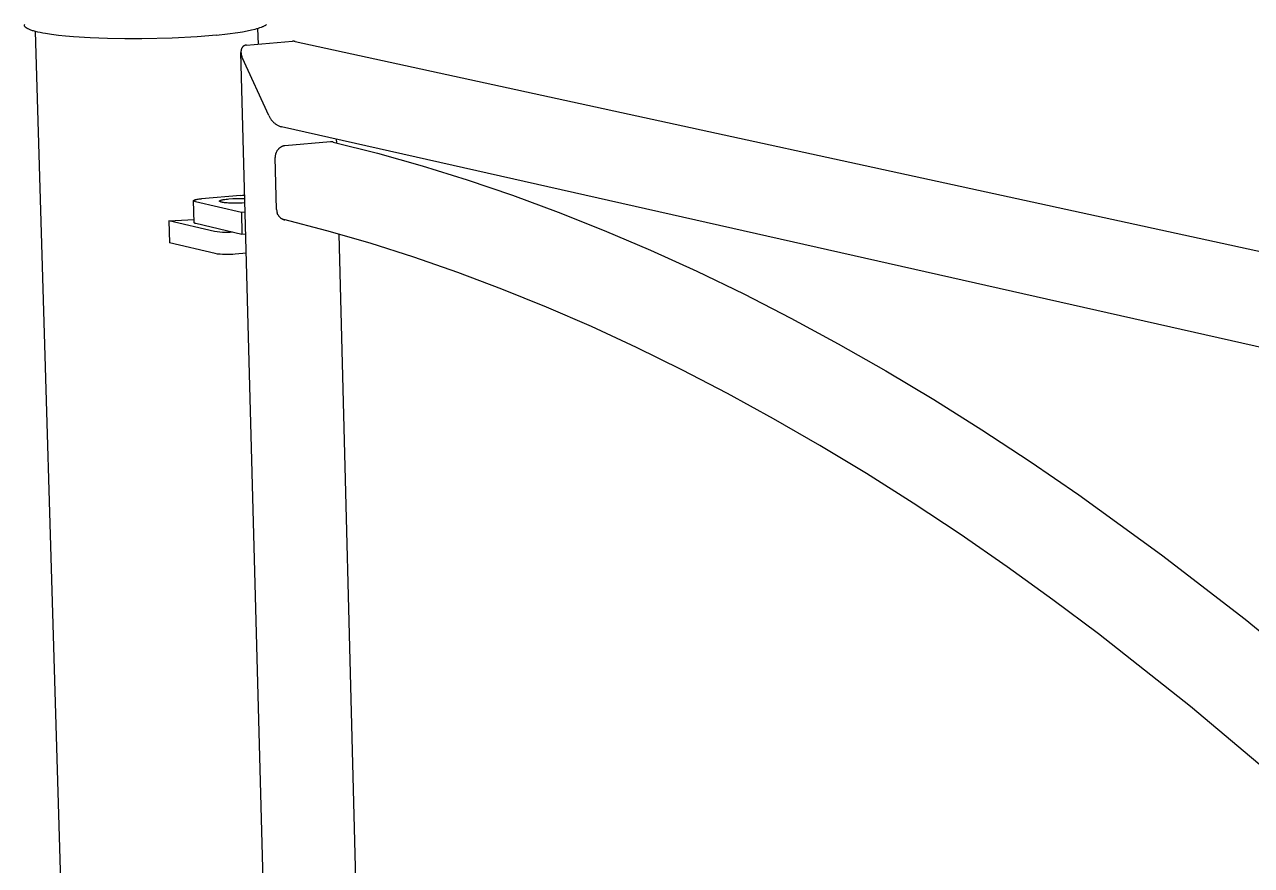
# Model space of a CAD drawing. Header units: millimetres. Extents: x -1576 to 3664, y -445 to 3215.
# Drawn here: x -698.4 to -462.6, y 878.5 to 1040 of the extents above; entities that cross this region are included whole.
import ezdxf

# ---------------------------------------------------------------- set-up
doc = ezdxf.new("R2010")
doc.units = ezdxf.units.MM
doc.header["$MEASUREMENT"] = 0
doc.layers.add('Utwórz2D linie widoczne', color=7, linetype='Continuous', true_color=0x000000)

msp = doc.modelspace()

# ---------------------------------------------------------------- linework, layer by layer
at = {"layer": 'Utwórz2D linie widoczne'}
for p, q in [((-698.39, 1039.94), (-698.38, 1039.97)), ((-698.39, 1039.92), (-698.39, 1039.94)), ((-698.38, 1039.97), (-698.37, 1040)), ((-652.02, 1039.91), (-651.98, 1039.94)), ((-651.98, 1039.94), (-651.94, 1039.96)), ((-651.94, 1039.96), (-651.91, 1039.98)), ((-651.91, 1039.98), (-651.88, 1040.01)), ((-698.4, 1039.89), (-698.39, 1039.92)), ((-698.4, 1039.86), (-698.4, 1039.89)), ((-698.4, 1039.83), (-698.4, 1039.86)), ((-698.4, 1039.8), (-698.4, 1039.83)), ((-698.39, 1039.78), (-698.4, 1039.8)), ((-698.39, 1039.75), (-698.39, 1039.78)), ((-698.38, 1039.72), (-698.39, 1039.75)), ((-698.37, 1039.69), (-698.38, 1039.72)), ((-698.35, 1039.66), (-698.37, 1039.69)), ((-698.34, 1039.64), (-698.35, 1039.66)), ((-698.32, 1039.61), (-698.34, 1039.64)), ((-698.3, 1039.58), (-698.32, 1039.61)), ((-698.28, 1039.55), (-698.3, 1039.58)), ((-698.25, 1039.52), (-698.28, 1039.55)), ((-698.22, 1039.49), (-698.25, 1039.52)), ((-698.19, 1039.47), (-698.22, 1039.49)), ((-698.16, 1039.44), (-698.19, 1039.47)), ((-698.13, 1039.41), (-698.16, 1039.44)), ((-698.09, 1039.38), (-698.13, 1039.41)), ((-698.05, 1039.35), (-698.09, 1039.38)), ((-698.01, 1039.32), (-698.05, 1039.35)), ((-697.97, 1039.3), (-698.01, 1039.32)), ((-697.92, 1039.27), (-697.97, 1039.3)), ((-697.87, 1039.24), (-697.92, 1039.27)), ((-697.82, 1039.21), (-697.87, 1039.24)), ((-697.77, 1039.18), (-697.82, 1039.21)), ((-697.71, 1039.16), (-697.77, 1039.18)), ((-697.59, 1039.1), (-697.71, 1039.16)), ((-697.46, 1039.04), (-697.59, 1039.1)), ((-697.33, 1038.99), (-697.46, 1039.04)), ((-697.18, 1038.93), (-697.33, 1038.99)), ((-697.02, 1038.88), (-697.18, 1038.93)), ((-696.85, 1038.82), (-697.02, 1038.88)), ((-696.67, 1038.77), (-696.85, 1038.82)), ((-696.29, 1038.66), (-696.67, 1038.77)), ((-679.07, 457.48), (-696.29, 1038.67)), ((-695.86, 1038.56), (-696.29, 1038.66)), ((-695.4, 1038.46), (-695.86, 1038.56)), ((-694.9, 1038.36), (-695.4, 1038.46)), ((-694.37, 1038.26), (-694.9, 1038.36)), ((-693.2, 1038.08), (-694.37, 1038.26)), ((-691.9, 1037.92), (-693.2, 1038.08)), ((-690.5, 1037.77), (-691.9, 1037.92)), ((-689, 1037.64), (-690.5, 1037.77)), ((-685.81, 1037.43), (-689, 1037.64)), ((-665.24, 1037.65), (-670.02, 1037.38)), ((-661.52, 1037.96), (-665.24, 1037.65)), ((-661.52, 1037.96), (-659.4, 1038.2)), ((-659.4, 1038.2), (-657.4, 1038.48)), ((-657.4, 1038.48), (-656.48, 1038.63)), ((-656.48, 1038.63), (-655.61, 1038.79)), ((-655.61, 1038.79), (-654.81, 1038.96)), ((-654.81, 1038.96), (-654.09, 1039.14)), ((-654.09, 1039.14), (-653.75, 1039.23)), ((-653.75, 1039.23), (-653.44, 1039.32)), ((-653.6, 1039.27), (-653.52, 1036.25)), ((-653.44, 1039.32), (-653.15, 1039.41)), ((-653.15, 1039.41), (-652.88, 1039.5)), ((-652.88, 1039.5), (-652.76, 1039.55)), ((-652.76, 1039.55), (-652.64, 1039.6)), ((-652.64, 1039.6), (-652.53, 1039.65)), ((-652.53, 1039.65), (-652.42, 1039.69)), ((-652.42, 1039.69), (-652.32, 1039.74)), ((-652.32, 1039.74), (-652.23, 1039.79)), ((-652.23, 1039.79), (-652.14, 1039.84)), ((-652.14, 1039.84), (-652.06, 1039.89)), ((-652.06, 1039.89), (-652.02, 1039.91)), ((-682.47, 1037.3), (-685.81, 1037.43)), ((-679.12, 1037.24), (-682.47, 1037.3)), ((-675.87, 1037.24), (-679.12, 1037.24)), ((-670.02, 1037.38), (-675.87, 1037.24)), ((-656.74, 1035.22), (-656.75, 1035.17)), ((-656.73, 1035.27), (-656.74, 1035.22)), ((-656.71, 1035.31), (-656.73, 1035.27)), ((-656.7, 1035.33), (-656.71, 1035.31)), ((-656.69, 1035.38), (-656.7, 1035.36)), ((-656.7, 1035.36), (-656.7, 1035.33)), ((-656.68, 1035.4), (-656.69, 1035.38)), ((-656.67, 1035.42), (-656.68, 1035.4)), ((-656.66, 1035.44), (-656.67, 1035.42)), ((-656.65, 1035.46), (-656.66, 1035.44)), ((-656.64, 1035.48), (-656.65, 1035.46)), ((-656.63, 1035.5), (-656.64, 1035.48)), ((-656.62, 1035.52), (-656.63, 1035.5)), ((-656.6, 1035.54), (-656.62, 1035.52)), ((-656.59, 1035.56), (-656.6, 1035.54)), ((-656.58, 1035.58), (-656.59, 1035.56)), ((-656.57, 1035.6), (-656.58, 1035.58)), ((-656.55, 1035.62), (-656.57, 1035.6)), ((-656.54, 1035.63), (-656.55, 1035.62)), ((-656.53, 1035.65), (-656.54, 1035.63)), ((-656.51, 1035.67), (-656.53, 1035.65)), ((-656.5, 1035.68), (-656.51, 1035.67)), ((-656.49, 1035.7), (-656.5, 1035.68)), ((-656.47, 1035.72), (-656.49, 1035.7)), ((-656.46, 1035.73), (-656.47, 1035.72)), ((-656.44, 1035.75), (-656.46, 1035.73)), ((-656.43, 1035.76), (-656.44, 1035.75)), ((-656.41, 1035.78), (-656.43, 1035.76)), ((-656.39, 1035.79), (-656.41, 1035.78)), ((-656.38, 1035.81), (-656.39, 1035.79)), ((-656.36, 1035.82), (-656.38, 1035.81)), ((-656.35, 1035.83), (-656.36, 1035.82)), ((-656.33, 1035.84), (-656.35, 1035.83)), ((-656.31, 1035.86), (-656.33, 1035.84)), ((-656.3, 1035.87), (-656.31, 1035.86)), ((-656.28, 1035.88), (-656.3, 1035.87)), ((-656.26, 1035.89), (-656.28, 1035.88)), ((-656.24, 1035.9), (-656.26, 1035.89)), ((-656.22, 1035.91), (-656.24, 1035.9)), ((-656.21, 1035.92), (-656.22, 1035.91)), ((-656.19, 1035.93), (-656.21, 1035.92)), ((-656.17, 1035.94), (-656.19, 1035.93)), ((-656.15, 1035.95), (-656.17, 1035.94)), ((-656.13, 1035.96), (-656.15, 1035.95)), ((-656.11, 1035.97), (-656.13, 1035.96)), ((-656.09, 1035.98), (-656.11, 1035.97)), ((-656.07, 1035.99), (-656.09, 1035.98)), ((-656.06, 1035.99), (-656.07, 1035.99)), ((-656.04, 1036), (-656.06, 1035.99)), ((-656.02, 1036.01), (-656.04, 1036)), ((-656, 1036.01), (-656.02, 1036.01)), ((-655.96, 1036.02), (-656, 1036.01)), ((-655.92, 1036.03), (-655.96, 1036.02)), ((-655.88, 1036.04), (-655.92, 1036.03)), ((-655.84, 1036.05), (-655.88, 1036.04)), ((-655.79, 1036.06), (-655.84, 1036.05)), ((-655.75, 1036.06), (-655.79, 1036.06)), ((-655.71, 1036.07), (-655.75, 1036.06)), ((-655.71, 1036.07), (-646.92, 1036.79)), ((-646.86, 1036.79), (-646.92, 1036.79)), ((-646.8, 1036.79), (-646.86, 1036.79)), ((-646.74, 1036.79), (-646.8, 1036.79)), ((-646.69, 1036.79), (-646.74, 1036.79)), ((-646.63, 1036.78), (-646.69, 1036.79)), ((-646.57, 1036.78), (-646.63, 1036.78)), ((-646.51, 1036.77), (-646.57, 1036.78)), ((-646.46, 1036.76), (-646.51, 1036.77)), ((-646.4, 1036.75), (-646.46, 1036.76)), ((-646.4, 1036.75), (-12.13, 898.75)), ((-656.79, 1034.97), (-656.8, 1034.92)), ((-656.8, 1034.92), (-656.8, 1034.87)), ((-656.8, 1034.87), (-656.8, 1034.82)), ((-656.8, 1034.82), (-656.8, 1034.76)), ((-656.8, 1034.76), (-656.8, 1034.71)), ((-656.8, 1034.71), (-656.8, 1034.65)), ((-641.68, 474.88), (-656.8, 1034.65)), ((-656.8, 1034.65), (-656.8, 1034.6)), ((-656.8, 1034.6), (-656.79, 1034.54)), ((-656.78, 1035.02), (-656.79, 1034.97)), ((-656.79, 1034.54), (-656.79, 1034.49)), ((-656.79, 1034.49), (-656.78, 1034.43)), ((-656.77, 1035.12), (-656.78, 1035.07)), ((-656.78, 1035.07), (-656.78, 1035.02)), ((-656.78, 1034.43), (-656.77, 1034.38)), ((-656.75, 1035.17), (-656.77, 1035.12)), ((-656.77, 1034.38), (-656.76, 1034.32)), ((-656.76, 1034.32), (-656.75, 1034.26)), ((-656.75, 1034.26), (-656.74, 1034.21)), ((-656.74, 1034.21), (-656.73, 1034.15)), ((-656.73, 1034.15), (-656.71, 1034.1)), ((-656.71, 1034.1), (-656.7, 1034.04)), ((-656.7, 1034.04), (-656.68, 1033.98)), ((-656.68, 1033.98), (-656.66, 1033.93)), ((-656.66, 1033.93), (-656.65, 1033.87)), ((-656.65, 1033.87), (-656.61, 1033.76)), ((-656.61, 1033.76), (-656.56, 1033.66)), ((-656.56, 1033.66), (-656.52, 1033.55)), ((-651.45, 1022.51), (-656.52, 1033.55)), ((-651.45, 1022.51), (-651.4, 1022.39)), ((-651.4, 1022.39), (-651.34, 1022.27)), ((-651.34, 1022.27), (-651.27, 1022.15)), ((-651.27, 1022.15), (-651.2, 1022.04)), ((-651.2, 1022.04), (-651.13, 1021.93)), ((-651.13, 1021.93), (-651.05, 1021.82)), ((-651.05, 1021.82), (-650.97, 1021.71)), ((-650.97, 1021.71), (-650.89, 1021.6)), ((-650.89, 1021.6), (-650.8, 1021.5)), ((-650.8, 1021.5), (-650.71, 1021.4)), ((-650.71, 1021.4), (-650.62, 1021.3)), ((-650.62, 1021.3), (-650.52, 1021.21)), ((-650.52, 1021.21), (-650.42, 1021.12)), ((-650.42, 1021.12), (-650.32, 1021.04)), ((-650.32, 1021.04), (-650.21, 1020.95)), ((-650.21, 1020.95), (-650.1, 1020.88)), ((-650.1, 1020.88), (-649.99, 1020.8)), ((-649.99, 1020.8), (-649.88, 1020.73)), ((-649.88, 1020.73), (-649.76, 1020.66)), ((-649.76, 1020.66), (-649.64, 1020.6)), ((-649.64, 1020.6), (-649.52, 1020.54)), ((-649.52, 1020.54), (-649.4, 1020.49)), ((-649.4, 1020.49), (-649.27, 1020.44)), ((-649.27, 1020.44), (-649.15, 1020.39)), ((-649.15, 1020.39), (-649.02, 1020.35)), ((-26.62, 880.24), (-649.02, 1020.35)), ((-649.28, 1016.36), (-649.34, 1016.32)), ((-649.22, 1016.4), (-649.28, 1016.36)), ((-649.15, 1016.44), (-649.22, 1016.4)), ((-649.09, 1016.48), (-649.15, 1016.44)), ((-649.02, 1016.52), (-649.09, 1016.48)), ((-648.96, 1016.55), (-649.02, 1016.52)), ((-648.89, 1016.58), (-648.96, 1016.55)), ((-648.82, 1016.61), (-648.89, 1016.58)), ((-648.75, 1016.63), (-648.82, 1016.61)), ((-648.68, 1016.66), (-648.75, 1016.63)), ((-648.6, 1016.68), (-648.68, 1016.66)), ((-648.53, 1016.69), (-648.6, 1016.68)), ((-648.46, 1016.71), (-648.53, 1016.69)), ((-648.38, 1016.72), (-648.46, 1016.71)), ((-639.58, 1017.47), (-648.38, 1016.72)), ((-639.53, 1017.47), (-639.58, 1017.47)), ((-639.48, 1017.48), (-639.53, 1017.47)), ((-639.43, 1017.48), (-639.48, 1017.48)), ((-639.38, 1017.48), (-639.43, 1017.48)), ((-639.32, 1017.47), (-639.38, 1017.48)), ((-639.27, 1017.47), (-639.32, 1017.47)), ((-639.22, 1017.46), (-639.27, 1017.47)), ((-639.17, 1017.45), (-639.22, 1017.46)), ((-639.12, 1017.44), (-639.17, 1017.45)), ((-639.06, 1017.43), (-639.12, 1017.44)), ((-639.06, 1017.43), (-630.54, 1015.28)), ((-638.48, 1017.97), (-638.46, 1017.29)), ((-650.21, 1014.72), (-650.22, 1014.65)), ((-650.22, 1014.65), (-650.22, 1014.58)), ((-650.22, 1014.58), (-650.22, 1014.5)), ((-650.22, 1014.5), (-650.22, 1014.43)), ((-649.95, 1004.46), (-650.22, 1014.43)), ((-650.2, 1014.87), (-650.21, 1014.8)), ((-650.21, 1014.8), (-650.21, 1014.72)), ((-650.19, 1014.95), (-650.2, 1014.87)), ((-650.17, 1015.02), (-650.19, 1014.95)), ((-650.16, 1015.09), (-650.17, 1015.02)), ((-650.14, 1015.17), (-650.16, 1015.09)), ((-650.11, 1015.24), (-650.14, 1015.17)), ((-650.09, 1015.31), (-650.11, 1015.24)), ((-650.06, 1015.38), (-650.09, 1015.31)), ((-650.03, 1015.45), (-650.06, 1015.38)), ((-650, 1015.52), (-650.03, 1015.45)), ((-649.97, 1015.58), (-650, 1015.52)), ((-649.93, 1015.65), (-649.97, 1015.58)), ((-649.9, 1015.71), (-649.93, 1015.65)), ((-649.85, 1015.78), (-649.9, 1015.71)), ((-649.81, 1015.84), (-649.85, 1015.78)), ((-649.77, 1015.9), (-649.81, 1015.84)), ((-649.72, 1015.96), (-649.77, 1015.9)), ((-649.67, 1016.01), (-649.72, 1015.96)), ((-649.62, 1016.07), (-649.67, 1016.01)), ((-649.57, 1016.12), (-649.62, 1016.07)), ((-649.51, 1016.18), (-649.57, 1016.12)), ((-649.46, 1016.23), (-649.51, 1016.18)), ((-649.4, 1016.27), (-649.46, 1016.23)), ((-649.34, 1016.32), (-649.4, 1016.27)), ((-630.54, 1015.28), (-621.95, 1012.86)), ((-621.95, 1012.86), (-613.3, 1010.18)), ((-613.3, 1010.18), (-604.59, 1007.22)), ((-656.91, 1007.18), (-664.41, 1006.54)), ((-656.91, 1007.18), (-656.49, 1007.22)), ((-656.49, 1007.22), (-656.06, 1007.24)), ((-604.59, 1007.22), (-595.82, 1003.98)), ((-665.9, 1006.2), (-665.9, 1006.21)), ((-665.9, 1006.21), (-665.9, 1006.21)), ((-665.9, 1006.21), (-665.89, 1006.21)), ((-665.9, 1006.19), (-665.9, 1006.2)), ((-665.9, 1006.2), (-665.9, 1006.2)), ((-665.9, 1006.2), (-665.9, 1006.2)), ((-665.9, 1006.2), (-665.9, 1006.2)), ((-665.9, 1006.18), (-665.9, 1006.19)), ((-665.9, 1006.19), (-665.9, 1006.19)), ((-665.9, 1006.19), (-665.9, 1006.19)), ((-665.9, 1006.19), (-665.9, 1006.19)), ((-665.9, 1006.17), (-665.9, 1006.18)), ((-665.9, 1006.18), (-665.9, 1006.18)), ((-665.9, 1006.18), (-665.9, 1006.18)), ((-665.9, 1006.18), (-665.9, 1006.18)), ((-665.9, 1006.18), (-665.9, 1006.18)), ((-665.79, 1001.94), (-665.9, 1006.17)), ((-665.9, 1006.16), (-665.9, 1006.17)), ((-665.9, 1006.17), (-665.9, 1006.17)), ((-665.9, 1006.17), (-665.9, 1006.17)), ((-665.9, 1006.17), (-665.9, 1006.17)), ((-665.9, 1006.15), (-665.9, 1006.16)), ((-665.9, 1006.16), (-665.9, 1006.16)), ((-665.9, 1006.16), (-665.9, 1006.16)), ((-665.9, 1006.16), (-665.9, 1006.16)), ((-665.89, 1006.15), (-665.9, 1006.15)), ((-665.9, 1006.15), (-665.9, 1006.15)), ((-665.9, 1006.15), (-665.9, 1006.15)), ((-665.89, 1006.22), (-665.88, 1006.23)), ((-665.89, 1006.21), (-665.89, 1006.22)), ((-665.89, 1006.22), (-665.89, 1006.22)), ((-665.89, 1006.22), (-665.89, 1006.22)), ((-665.89, 1006.22), (-665.89, 1006.22)), ((-665.89, 1006.21), (-665.89, 1006.21)), ((-665.89, 1006.14), (-665.89, 1006.15)), ((-665.88, 1006.14), (-665.89, 1006.14)), ((-665.89, 1006.14), (-665.89, 1006.14)), ((-665.89, 1006.14), (-665.89, 1006.14)), ((-665.89, 1006.14), (-665.89, 1006.14)), ((-665.88, 1006.23), (-665.87, 1006.24)), ((-665.88, 1006.23), (-665.88, 1006.23)), ((-665.88, 1006.23), (-665.88, 1006.23)), ((-665.88, 1006.23), (-665.88, 1006.23)), ((-665.88, 1006.13), (-665.88, 1006.14)), ((-665.87, 1006.12), (-665.88, 1006.13)), ((-665.88, 1006.13), (-665.88, 1006.13)), ((-665.88, 1006.13), (-665.88, 1006.13)), ((-665.88, 1006.13), (-665.88, 1006.13)), ((-665.87, 1006.24), (-665.87, 1006.24)), ((-665.87, 1006.24), (-665.87, 1006.24)), ((-665.87, 1006.24), (-665.86, 1006.24)), ((-665.86, 1006.12), (-665.87, 1006.12)), ((-665.87, 1006.12), (-665.87, 1006.12)), ((-665.87, 1006.12), (-665.87, 1006.12)), ((-665.86, 1006.24), (-665.86, 1006.25)), ((-665.86, 1006.25), (-665.85, 1006.25)), ((-665.86, 1006.11), (-665.86, 1006.12)), ((-665.85, 1006.11), (-665.86, 1006.11)), ((-665.86, 1006.11), (-665.86, 1006.11)), ((-665.85, 1006.25), (-665.85, 1006.26)), ((-665.85, 1006.26), (-665.84, 1006.26)), ((-665.85, 1006.1), (-665.85, 1006.11)), ((-665.84, 1006.1), (-665.85, 1006.1)), ((-665.84, 1006.26), (-665.83, 1006.27)), ((-665.83, 1006.09), (-665.84, 1006.1)), ((-665.83, 1006.27), (-665.82, 1006.27)), ((-665.82, 1006.09), (-665.83, 1006.09)), ((-665.82, 1006.27), (-665.81, 1006.28)), ((-665.81, 1006.09), (-665.82, 1006.09)), ((-665.81, 1006.28), (-665.8, 1006.29)), ((-665.81, 1006.28), (-665.81, 1006.28)), ((-665.81, 1006.08), (-665.81, 1006.09)), ((-665.8, 1006.08), (-665.81, 1006.08)), ((-665.8, 1006.29), (-665.79, 1006.29)), ((-665.79, 1006.07), (-665.8, 1006.08)), ((-665.79, 1006.29), (-665.76, 1006.3)), ((-665.77, 1006.06), (-665.79, 1006.07)), ((-665.75, 1006.06), (-665.77, 1006.06)), ((-665.76, 1006.3), (-665.74, 1006.31)), ((-665.72, 1006.05), (-665.75, 1006.06)), ((-665.74, 1006.31), (-665.71, 1006.32)), ((-665.7, 1006.04), (-665.72, 1006.05)), ((-665.71, 1006.32), (-665.69, 1006.33)), ((-665.67, 1006.03), (-665.7, 1006.04)), ((-665.69, 1006.33), (-665.66, 1006.34)), ((-665.62, 1006.02), (-665.67, 1006.03)), ((-665.66, 1006.34), (-665.63, 1006.35)), ((-665.63, 1006.35), (-665.56, 1006.37)), ((-665.56, 1006), (-665.62, 1006.02)), ((-665.56, 1006.37), (-665.49, 1006.38)), ((-665.56, 1006), (-656.73, 1003.94)), ((-665.49, 1006.38), (-665.41, 1006.4)), ((-665.41, 1006.4), (-665.33, 1006.42)), ((-665.33, 1006.42), (-665.24, 1006.43)), ((-665.24, 1006.43), (-665.05, 1006.46)), ((-665.05, 1006.46), (-664.84, 1006.49)), ((-664.84, 1006.49), (-664.63, 1006.51)), ((-664.63, 1006.51), (-664.41, 1006.54)), ((-660.91, 1006.11), (-660.91, 1006.12)), ((-660.91, 1006.12), (-660.9, 1006.12)), ((-660.91, 1006.1), (-660.91, 1006.11)), ((-660.91, 1006.11), (-660.91, 1006.11)), ((-660.91, 1006.11), (-660.91, 1006.11)), ((-660.91, 1006.11), (-660.91, 1006.11)), ((-660.91, 1006.09), (-660.91, 1006.1)), ((-660.91, 1006.1), (-660.91, 1006.1)), ((-660.91, 1006.1), (-660.91, 1006.1)), ((-660.91, 1006.08), (-660.91, 1006.09)), ((-660.91, 1006.09), (-660.91, 1006.09)), ((-660.91, 1006.09), (-660.91, 1006.09)), ((-660.91, 1006.09), (-660.91, 1006.09)), ((-660.91, 1006.07), (-660.91, 1006.08)), ((-660.91, 1006.08), (-660.91, 1006.08)), ((-660.91, 1006.08), (-660.91, 1006.08)), ((-660.91, 1006.06), (-660.91, 1006.07)), ((-660.91, 1006.07), (-660.91, 1006.07)), ((-660.91, 1006.07), (-660.91, 1006.07)), ((-660.91, 1006.07), (-660.91, 1006.07)), ((-660.91, 1006.05), (-660.91, 1006.06)), ((-660.91, 1006.06), (-660.91, 1006.06)), ((-660.91, 1006.06), (-660.91, 1006.06)), ((-660.9, 1006.05), (-660.91, 1006.05)), ((-660.9, 1006.12), (-660.9, 1006.13)), ((-660.9, 1006.13), (-660.9, 1006.13)), ((-660.9, 1006.13), (-660.9, 1006.13)), ((-660.9, 1006.13), (-660.89, 1006.13)), ((-660.9, 1006.12), (-660.9, 1006.12)), ((-660.9, 1006.04), (-660.9, 1006.05)), ((-660.9, 1006.05), (-660.9, 1006.05)), ((-660.9, 1006.05), (-660.9, 1006.05)), ((-660.89, 1006.04), (-660.9, 1006.04)), ((-660.9, 1006.04), (-660.9, 1006.04)), ((-660.89, 1006.14), (-660.88, 1006.15)), ((-660.89, 1006.13), (-660.89, 1006.14)), ((-660.89, 1006.14), (-660.89, 1006.14)), ((-660.89, 1006.14), (-660.89, 1006.14)), ((-660.89, 1006.03), (-660.89, 1006.04)), ((-660.88, 1006.03), (-660.89, 1006.03)), ((-660.89, 1006.03), (-660.89, 1006.03)), ((-660.89, 1006.03), (-660.89, 1006.03)), ((-660.88, 1006.15), (-660.87, 1006.16)), ((-660.88, 1006.15), (-660.88, 1006.15)), ((-660.88, 1006.15), (-660.88, 1006.15)), ((-660.88, 1006.02), (-660.88, 1006.03)), ((-660.87, 1006.02), (-660.88, 1006.02)), ((-660.88, 1006.02), (-660.88, 1006.02)), ((-660.88, 1006.02), (-660.88, 1006.02)), ((-660.87, 1006.16), (-660.87, 1006.16)), ((-660.87, 1006.16), (-660.87, 1006.16)), ((-660.87, 1006.16), (-660.86, 1006.16)), ((-660.87, 1006.01), (-660.87, 1006.02)), ((-660.86, 1006.01), (-660.87, 1006.01)), ((-660.87, 1006.01), (-660.87, 1006.01)), ((-660.86, 1006.17), (-660.85, 1006.18)), ((-660.86, 1006.16), (-660.86, 1006.17)), ((-660.85, 1006), (-660.86, 1006.01)), ((-660.86, 1006.01), (-660.86, 1006.01)), ((-660.85, 1006.18), (-660.84, 1006.18)), ((-660.84, 1005.99), (-660.85, 1006)), ((-660.84, 1006.18), (-660.83, 1006.19)), ((-660.83, 1005.99), (-660.84, 1005.99)), ((-660.83, 1006.19), (-660.82, 1006.19)), ((-660.82, 1005.98), (-660.83, 1005.99)), ((-660.82, 1006.19), (-660.81, 1006.2)), ((-660.81, 1005.97), (-660.82, 1005.98)), ((-660.82, 1005.98), (-660.82, 1005.98)), ((-660.81, 1006.2), (-660.8, 1006.2)), ((-660.79, 1005.97), (-660.81, 1005.97)), ((-660.8, 1006.2), (-660.79, 1006.21)), ((-660.79, 1006.21), (-660.77, 1006.22)), ((-660.78, 1005.96), (-660.79, 1005.97)), ((-660.77, 1005.96), (-660.78, 1005.96)), ((-660.77, 1006.22), (-660.75, 1006.23)), ((-660.75, 1005.95), (-660.77, 1005.96)), ((-660.75, 1006.23), (-660.72, 1006.24)), ((-660.72, 1005.94), (-660.75, 1005.95)), ((-660.72, 1006.24), (-660.69, 1006.25)), ((-660.7, 1005.93), (-660.72, 1005.94)), ((-660.67, 1005.92), (-660.7, 1005.93)), ((-660.69, 1006.25), (-660.66, 1006.26)), ((-660.64, 1005.91), (-660.67, 1005.92)), ((-660.66, 1006.26), (-660.62, 1006.27)), ((-660.57, 1005.89), (-660.64, 1005.91)), ((-660.62, 1006.27), (-660.59, 1006.28)), ((-660.59, 1006.28), (-660.51, 1006.31)), ((-660.51, 1005.88), (-660.57, 1005.89)), ((-660.51, 1006.31), (-660.42, 1006.33)), ((-660.43, 1005.86), (-660.51, 1005.88)), ((-660.35, 1005.84), (-660.43, 1005.86)), ((-660.42, 1006.33), (-660.33, 1006.35)), ((-660.17, 1005.81), (-660.35, 1005.84)), ((-660.33, 1006.35), (-660.23, 1006.37)), ((-660.23, 1006.37), (-660.12, 1006.39)), ((-659.96, 1005.78), (-660.17, 1005.81)), ((-660.12, 1006.39), (-659.9, 1006.42)), ((-659.73, 1005.76), (-659.96, 1005.78)), ((-659.9, 1006.42), (-659.66, 1006.45)), ((-659.47, 1005.74), (-659.73, 1005.76)), ((-659.66, 1006.45), (-659.4, 1006.48)), ((-659.18, 1005.72), (-659.47, 1005.74)), ((-659.4, 1006.48), (-659.14, 1006.51)), ((-658.56, 1005.69), (-659.18, 1005.72)), ((-659.14, 1006.51), (-658.37, 1006.56)), ((-657.89, 1005.68), (-658.56, 1005.69)), ((-658.37, 1006.56), (-657.59, 1006.58)), ((-657.22, 1005.69), (-657.89, 1005.68)), ((-657.59, 1006.58), (-656.82, 1006.58)), ((-656.59, 1005.71), (-657.22, 1005.69)), ((-656.82, 1006.58), (-656.04, 1006.56)), ((-656.02, 1005.75), (-656.59, 1005.71)), ((-670.67, 1002.3), (-665.8, 1002.55)), ((-670.67, 1002.3), (-670.55, 998.07)), ((-661.89, 1000.23), (-670.67, 1002.3)), ((-656.73, 1003.94), (-655.97, 1004.01)), ((-656.73, 1003.94), (-656.62, 999.69)), ((-649.95, 1004.46), (-649.95, 1004.38)), ((-649.95, 1004.38), (-649.94, 1004.31)), ((-649.94, 1004.31), (-649.93, 1004.23)), ((-649.93, 1004.23), (-649.92, 1004.15)), ((-649.92, 1004.15), (-649.91, 1004.08)), ((-649.91, 1004.08), (-649.89, 1004)), ((-649.89, 1004), (-649.87, 1003.92)), ((-649.87, 1003.92), (-649.85, 1003.85)), ((-649.83, 1003.79), (-649.85, 1003.85)), ((-649.81, 1003.72), (-649.83, 1003.79)), ((-649.79, 1003.66), (-649.81, 1003.72)), ((-649.76, 1003.6), (-649.79, 1003.66)), ((-649.73, 1003.54), (-649.76, 1003.6)), ((-649.7, 1003.48), (-649.73, 1003.54)), ((-649.7, 1003.48), (-649.67, 1003.42)), ((-649.67, 1003.42), (-649.64, 1003.36)), ((-649.64, 1003.36), (-649.6, 1003.31)), ((-649.6, 1003.31), (-649.56, 1003.25)), ((-649.56, 1003.25), (-649.53, 1003.2)), ((-649.53, 1003.2), (-649.49, 1003.15)), ((-649.49, 1003.15), (-649.44, 1003.1)), ((-649.44, 1003.1), (-649.4, 1003.05)), ((-649.4, 1003.05), (-649.36, 1003)), ((-649.32, 1002.97), (-649.36, 1003)), ((-649.29, 1002.93), (-649.32, 1002.97)), ((-649.29, 1002.93), (-649.25, 1002.9)), ((-649.25, 1002.9), (-649.2, 1002.86)), ((-649.2, 1002.86), (-649.16, 1002.83)), ((-649.16, 1002.83), (-649.12, 1002.8)), ((-649.12, 1002.8), (-649.07, 1002.77)), ((-649.07, 1002.77), (-649.02, 1002.74)), ((-648.97, 1002.71), (-649.02, 1002.74)), ((-648.92, 1002.68), (-648.97, 1002.71)), ((-648.87, 1002.65), (-648.92, 1002.68)), ((-648.82, 1002.63), (-648.87, 1002.65)), ((-648.82, 1002.63), (-648.76, 1002.6)), ((-648.76, 1002.6), (-648.71, 1002.58)), ((-648.71, 1002.58), (-648.66, 1002.57)), ((-648.66, 1002.57), (-648.6, 1002.55)), ((-648.6, 1002.55), (-648.54, 1002.53)), ((-640.29, 1000.39), (-648.54, 1002.53)), ((-648.51, 1002.53), (-648.47, 1002.52)), ((-648.47, 1002.52), (-648.42, 1002.51)), ((-648.42, 1002.51), (-648.37, 1002.5)), ((-595.82, 1003.98), (-586.99, 1000.47)), ((-665.78, 1001.93), (-665.79, 1001.94)), ((-665.77, 1001.92), (-665.78, 1001.93)), ((-665.76, 1001.91), (-665.77, 1001.92)), ((-665.75, 1001.9), (-665.76, 1001.91)), ((-665.74, 1001.89), (-665.75, 1001.9)), ((-665.73, 1001.88), (-665.74, 1001.89)), ((-665.72, 1001.87), (-665.73, 1001.88)), ((-665.71, 1001.86), (-665.72, 1001.87)), ((-665.7, 1001.85), (-665.71, 1001.86)), ((-665.69, 1001.84), (-665.7, 1001.85)), ((-665.67, 1001.84), (-665.69, 1001.84)), ((-665.66, 1001.83), (-665.67, 1001.84)), ((-665.65, 1001.82), (-665.66, 1001.83)), ((-665.64, 1001.81), (-665.65, 1001.82)), ((-665.62, 1001.81), (-665.64, 1001.81)), ((-665.61, 1001.8), (-665.62, 1001.81)), ((-665.6, 1001.8), (-665.61, 1001.8)), ((-665.59, 1001.79), (-665.6, 1001.8)), ((-665.57, 1001.79), (-665.59, 1001.79)), ((-665.56, 1001.78), (-665.57, 1001.79)), ((-665.54, 1001.78), (-665.56, 1001.78)), ((-665.53, 1001.78), (-665.54, 1001.78)), ((-665.52, 1001.77), (-665.53, 1001.78)), ((-665.5, 1001.77), (-665.52, 1001.77)), ((-665.49, 1001.77), (-665.5, 1001.77)), ((-665.47, 1001.77), (-665.49, 1001.77)), ((-665.46, 1001.77), (-665.47, 1001.77)), ((-665.45, 1001.77), (-665.46, 1001.77)), ((-656.62, 999.69), (-665.45, 1001.77)), ((-661.39, 1000.16), (-661.89, 1000.23)), ((-660.88, 1000.11), (-661.39, 1000.16)), ((-660.38, 1000.07), (-660.88, 1000.11)), ((-659.88, 1000.05), (-660.38, 1000.07)), ((-659.37, 1000.05), (-659.88, 1000.05)), ((-658.87, 1000.07), (-659.37, 1000.05)), ((-658.36, 1000.1), (-658.87, 1000.07)), ((-631.97, 997.98), (-640.29, 1000.39)), ((-586.99, 1000.47), (-578.1, 996.68)), ((-661.77, 995.99), (-670.55, 998.07)), ((-655.86, 999.76), (-656.62, 999.69)), ((-638.01, 999.75), (-634.1, 848.53)), ((-623.59, 995.32), (-631.97, 997.98)), ((-661.29, 995.92), (-661.77, 995.99)), ((-660.81, 995.87), (-661.29, 995.92)), ((-660.33, 995.84), (-660.81, 995.87)), ((-659.84, 995.82), (-660.33, 995.84)), ((-659.36, 995.81), (-659.84, 995.82)), ((-658.87, 995.82), (-659.36, 995.81)), ((-658.39, 995.85), (-658.87, 995.82)), ((-657.91, 995.89), (-658.39, 995.85)), ((-655.76, 996.08), (-657.91, 995.89)), ((-615.14, 992.39), (-623.59, 995.32)), ((-578.1, 996.68), (-569.16, 992.61)), ((-606.64, 989.19), (-615.14, 992.39)), ((-569.16, 992.61), (-560.16, 988.25)), ((-598.08, 985.72), (-606.64, 989.19)), ((-560.16, 988.25), (-551.11, 983.62)), ((-589.46, 981.99), (-598.08, 985.72)), ((-551.11, 983.62), (-542.01, 978.69)), ((-580.79, 977.98), (-589.46, 981.99)), ((-542.01, 978.69), (-532.86, 973.48)), ((-572.06, 973.69), (-580.79, 977.98)), ((-563.27, 969.13), (-572.06, 973.69)), ((-532.86, 973.48), (-523.66, 967.97)), ((-554.44, 964.29), (-563.27, 969.13)), ((-523.66, 967.97), (-514.41, 962.17)), ((-545.55, 959.17), (-554.44, 964.29)), ((-514.41, 962.17), (-505.12, 956.08)), ((-536.61, 953.76), (-545.55, 959.17)), ((-505.12, 956.08), (-495.79, 949.69)), ((-527.63, 948.07), (-536.61, 953.76)), ((-518.6, 942.09), (-527.63, 948.07)), ((-495.79, 949.69), (-479.85, 938.16)), ((-509.52, 935.82), (-518.6, 942.09)), ((-479.85, 938.16), (-463.83, 925.78)), ((-500.76, 929.52), (-509.52, 935.82)), ((-491.97, 922.96), (-500.76, 929.52)), ((-463.83, 925.78), (-447.74, 912.54)), ((-474.3, 909.03), (-491.97, 922.96)), ((-456.53, 894.03), (-474.3, 909.03))]:
    msp.add_line(p, q, dxfattribs=at)

doc.saveas('drawing.dxf')
